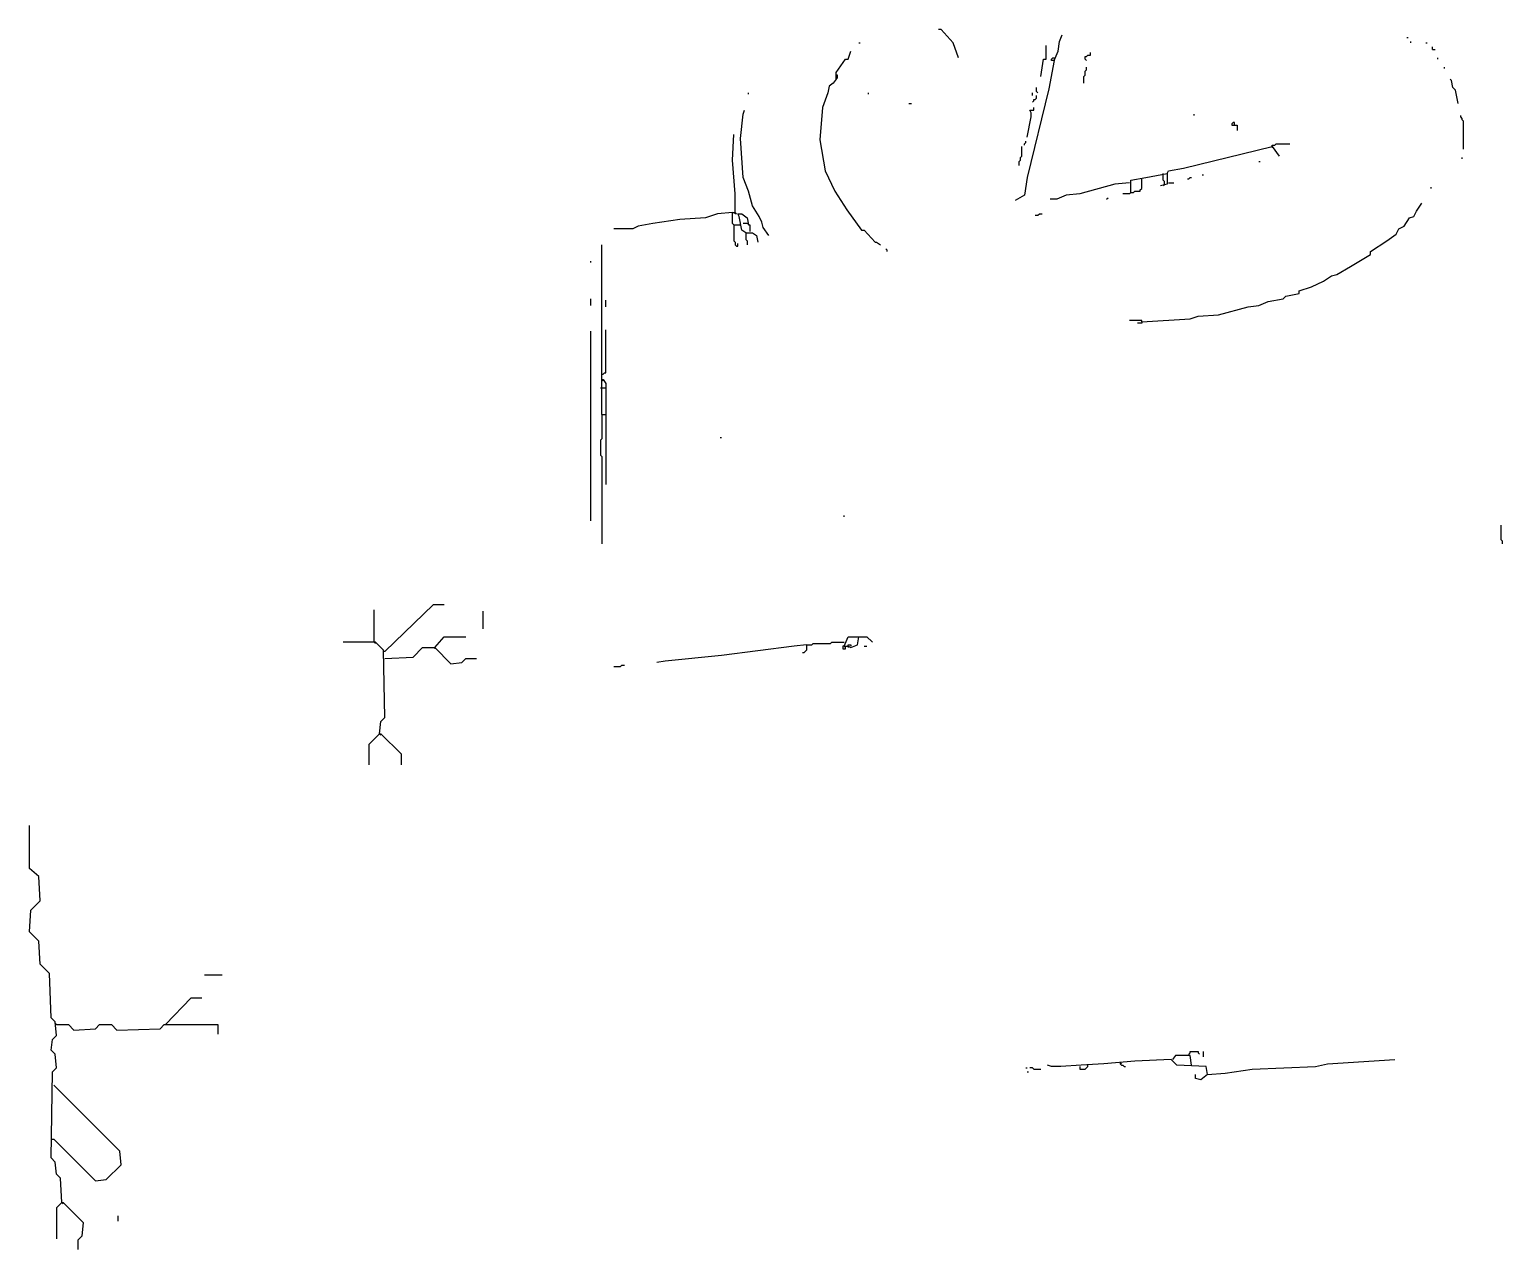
# Model space of a CAD drawing. Extents: x 0.05 to 7.07, y 0.03 to 9.65.
# Drawn here: x 0.134 to 3.251, y 1.627 to 4.208 of the extents above; entities that cross this region are included whole.
import ezdxf

# ---------------------------------------------------------------- set-up
doc = ezdxf.new("R2010")
doc.units = 0

msp = doc.modelspace()

# ---------------------------------------------------------------- linework, layer by layer
at = {"layer": 'PFV', "color": 0}
for points in [[(2.099715, 4.148148, 0), (2.088319, 4.179487, 0), (2.062678, 4.207977, 0), (2.05698, 4.207977, 0)], [(1.888889, 4.179487, 0), (1.891738, 4.179487, 0)], [(2.301994, 4.14245, 0), (2.310541, 4.162393, 0), (2.31339, 4.182336, 0), (2.319088, 4.196581, 0)], [(3.048433, 4.190883, 0), (3.051282, 4.190883, 0)], [(3.05698, 4.179487, 0), (3.05698, 4.182336, 0)], [(3.088319, 4.179487, 0), (3.091168, 4.179487, 0)], [(1.840456, 4.102564, 0), (1.840456, 4.116809, 0), (1.860399, 4.145299, 0), (1.866097, 4.145299, 0), (1.871795, 4.162393, 0)], [(2.273504, 4.108262, 0), (2.279202, 4.145299, 0), (2.2849, 4.145299, 0), (2.2849, 4.173789, 0)], [(2.301994, 4.14245, 0), (2.296296, 4.14245, 0), (2.296296, 4.145299, 0), (2.299145, 4.148148, 0), (2.301994, 4.148148, 0)], [(2.37037, 4.14245, 0), (2.367521, 4.145299, 0), (2.367521, 4.150997, 0), (2.37037, 4.150997, 0), (2.373219, 4.153846, 0), (2.378917, 4.153846, 0), (2.378917, 4.159544, 0)], [(3.102564, 4.165242, 0), (3.102564, 4.17094, 0)], [(3.102564, 4.165242, 0), (3.108262, 4.165242, 0)], [(3.11396, 4.145299, 0), (3.11396, 4.148148, 0)], [(2.301994, 4.14245, 0), (2.290598, 4.082621, 0), (2.245014, 3.894587, 0), (2.239316, 3.85755, 0), (2.219373, 3.846154, 0)], [(2.364672, 4.094017, 0), (2.364672, 4.108262, 0), (2.367521, 4.111111, 0), (2.367521, 4.119658, 0), (2.37037, 4.122507, 0), (2.37037, 4.128205, 0)], [(3.128205, 4.125356, 0), (3.128205, 4.128205, 0)], [(1.840456, 4.102564, 0), (1.834758, 4.094017, 0), (1.826211, 4.088319, 0), (1.823362, 4.074074, 0), (1.811966, 4.042735, 0), (1.806268, 3.974359, 0), (1.817664, 3.908832, 0), (1.837607, 3.866097, 0), (1.863248, 3.826211, 0), (1.894587, 3.783476, 0), (1.900285, 3.783476, 0), (1.923077, 3.757835, 0), (1.925926, 3.757835, 0), (1.934473, 3.752137, 0)], [(1.840456, 4.102564, 0), (1.843305, 4.105413, 0), (1.843305, 4.111111, 0), (1.840456, 4.111111, 0)], [(2.267806, 4.074074, 0), (2.264957, 4.076923, 0), (2.264957, 4.08547, 0)], [(3.156695, 4.051282, 0), (3.153846, 4.065527, 0), (3.150997, 4.079772, 0), (3.145299, 4.08547, 0), (3.14245, 4.099715, 0), (3.139601, 4.102564, 0)], [(1.655271, 4.071225, 0), (1.655271, 4.074074, 0)], [(1.908832, 4.071225, 0), (1.908832, 4.074074, 0)], [(2.25641, 4.068376, 0), (2.25641, 4.074074, 0)], [(2.25641, 4.054131, 0), (2.259259, 4.05698, 0), (2.259259, 4.059829, 0), (2.262108, 4.059829, 0), (2.264957, 4.062678, 0), (2.264957, 4.068376, 0)], [(1.698006, 3.77208, 0), (1.68661, 3.789174, 0), (1.683761, 3.80057, 0), (1.678063, 3.811966, 0), (1.663818, 3.834758, 0), (1.655271, 3.866097, 0), (1.643875, 3.894587, 0), (1.638177, 3.977208, 0), (1.643875, 4.02849, 0), (1.646724, 4.037037, 0)], [(1.994302, 4.051282, 0), (2, 4.051282, 0)], [(2.245014, 3.980057, 0), (2.253561, 4.022792, 0), (2.253561, 4.031339, 0), (2.250712, 4.037037, 0), (2.259259, 4.037037, 0), (2.259259, 4.042735, 0)], [(2.598291, 4.025641, 0), (2.598291, 4.02849, 0)], [(3.168091, 3.954416, 0), (3.168091, 4.014245, 0), (3.165242, 4.017094, 0), (3.165242, 4.019943, 0), (3.162393, 4.022792, 0), (3.162393, 4.025641, 0)], [(2.683761, 4.005698, 0), (2.683761, 4.011396, 0), (2.680912, 4.011396, 0), (2.678063, 4.008547, 0), (2.678063, 4.005698, 0), (2.689459, 4.005698, 0), (2.689459, 3.994302, 0)], [(1.626781, 3.820513, 0), (1.626781, 3.860399, 0), (1.621083, 3.931624, 0), (1.623932, 3.985755, 0)], [(2.22792, 3.920228, 0), (2.22792, 3.928775, 0), (2.230769, 3.931624, 0), (2.230769, 3.937322, 0), (2.233618, 3.940171, 0), (2.233618, 3.960114, 0)], [(2.239316, 3.962963, 0), (2.239316, 3.965812, 0), (2.242165, 3.968661, 0), (2.242165, 3.97151, 0)], [(2.541311, 3.903134, 0), (2.54416, 3.908832, 0), (2.575499, 3.91453, 0), (2.763533, 3.960114, 0), (2.777778, 3.940171, 0)], [(2.763533, 3.960114, 0), (2.763533, 3.962963, 0), (2.769231, 3.962963, 0), (2.77208, 3.965812, 0), (2.80057, 3.965812, 0)], [(2.763533, 3.960114, 0), (2.763533, 3.957265, 0)], [(2.735043, 3.928775, 0), (2.737892, 3.928775, 0)], [(3.165242, 3.934473, 0), (3.165242, 3.937322, 0)], [(2.464387, 3.863248, 0), (2.464387, 3.888889, 0), (2.495726, 3.894587, 0), (2.541311, 3.903134, 0), (2.541311, 3.880342, 0), (2.527066, 3.877493, 0)], [(2.535613, 3.880342, 0), (2.535613, 3.88604, 0), (2.532764, 3.888889, 0), (2.532764, 3.903134, 0)], [(2.541311, 3.903134, 0), (2.541311, 3.900285, 0)], [(2.615385, 3.900285, 0), (2.618234, 3.900285, 0)], [(2.461538, 3.883191, 0), (2.430199, 3.880342, 0), (2.356125, 3.860399, 0), (2.327635, 3.85755, 0), (2.307692, 3.849003, 0), (2.293447, 3.849003, 0)], [(2.464387, 3.863248, 0), (2.470085, 3.863248, 0), (2.472934, 3.866097, 0), (2.48433, 3.866097, 0), (2.48433, 3.868946, 0), (2.487179, 3.871795, 0), (2.487179, 3.891738, 0)], [(2.535613, 3.880342, 0), (2.532764, 3.877493, 0)], [(2.54416, 3.883191, 0), (2.555556, 3.883191, 0)], [(2.584046, 3.891738, 0), (2.586895, 3.891738, 0), (2.589744, 3.894587, 0), (2.592593, 3.894587, 0)], [(3.099715, 3.871795, 0), (3.099715, 3.874644, 0)], [(2.413105, 3.849003, 0), (2.415954, 3.851852, 0)], [(2.464387, 3.863248, 0), (2.461538, 3.860399, 0), (2.447293, 3.860399, 0)], [(2.487179, 3.589744, 0), (2.589744, 3.595442, 0), (2.606838, 3.60114, 0), (2.649573, 3.603989, 0), (2.712251, 3.621083, 0), (2.735043, 3.623932, 0), (2.754986, 3.632479, 0), (2.786325, 3.638177, 0), (2.792023, 3.643875, 0), (2.806268, 3.646724, 0), (2.820513, 3.649573, 0), (2.820513, 3.655271, 0), (2.846154, 3.663818, 0), (2.871795, 3.675214, 0), (2.888889, 3.68661, 0), (2.900285, 3.689459, 0), (2.928775, 3.706553, 0), (2.957265, 3.723647, 0), (2.97151, 3.732194, 0), (2.97151, 3.737892, 0), (3.005698, 3.760684, 0), (3.025641, 3.774929, 0), (3.031339, 3.786325, 0), (3.042735, 3.792023, 0), (3.054131, 3.809117, 0), (3.062678, 3.811966, 0), (3.068376, 3.823362, 0), (3.079772, 3.840456, 0)], [(1.621083, 3.820513, 0), (1.589744, 3.817664, 0), (1.564103, 3.809117, 0), (1.509972, 3.806268, 0), (1.452991, 3.797721, 0), (1.421652, 3.792023, 0), (1.410256, 3.786325, 0), (1.37037, 3.786325, 0)], [(1.623932, 3.794872, 0), (1.621083, 3.797721, 0), (1.621083, 3.820513, 0), (1.626781, 3.820513, 0), (1.62963, 3.817664, 0), (1.626781, 3.817664, 0), (1.626781, 3.820513, 0)], [(1.649573, 3.777778, 0), (1.641026, 3.783476, 0), (1.635328, 3.811966, 0), (1.632479, 3.817664, 0), (1.641026, 3.817664, 0), (1.652422, 3.809117, 0), (1.655271, 3.794872, 0), (1.65812, 3.794872, 0), (1.65812, 3.780627, 0)], [(2.262108, 3.814815, 0), (2.267806, 3.814815, 0), (2.270655, 3.817664, 0), (2.276353, 3.817664, 0)], [(1.623932, 3.794872, 0), (1.638177, 3.794872, 0), (1.638177, 3.797721, 0)], [(1.623932, 3.794872, 0), (1.623932, 3.760684, 0), (1.626781, 3.757835, 0), (1.626781, 3.752137, 0), (1.62963, 3.749288, 0), (1.632479, 3.749288, 0), (1.632479, 3.754986, 0)], [(1.652422, 3.797721, 0), (1.643875, 3.797721, 0)], [(1.649573, 3.777778, 0), (1.663818, 3.777778, 0), (1.672365, 3.77208, 0), (1.675214, 3.757835, 0)], [(1.649573, 3.777778, 0), (1.649573, 3.763533, 0), (1.652422, 3.760684, 0), (1.652422, 3.752137, 0)], [(1.652422, 3.797721, 0), (1.655271, 3.797721, 0)], [(1.344729, 3.467236, 0), (1.344729, 3.752137, 0)], [(1.948718, 3.737892, 0), (1.948718, 3.740741, 0), (1.945869, 3.74359, 0)], [(1.321937, 3.7151, 0), (1.321937, 3.717949, 0)], [(1.321937, 3.623932, 0), (1.321937, 3.638177, 0)], [(1.353276, 3.621083, 0), (1.353276, 3.635328, 0)], [(2.487179, 3.589744, 0), (2.487179, 3.592593, 0), (2.461538, 3.592593, 0)], [(2.487179, 3.589744, 0), (2.487179, 3.586895, 0), (2.478632, 3.586895, 0)], [(1.321937, 3.168091, 0), (1.321937, 3.569801, 0)], [(1.344729, 3.478632, 0), (1.347578, 3.478632, 0), (1.350427, 3.481481, 0), (1.353276, 3.481481, 0), (1.353276, 3.57265, 0)], [(1.344729, 3.393162, 0), (1.344729, 3.467236, 0), (1.347578, 3.467236, 0), (1.353276, 3.458689, 0), (1.353276, 3.245014, 0)], [(1.344729, 3.467236, 0), (1.347578, 3.464387, 0)], [(1.34188, 3.450142, 0), (1.353276, 3.450142, 0)], [(1.344729, 3.393162, 0), (1.344729, 3.34188, 0), (1.34188, 3.339031, 0), (1.34188, 3.307692, 0), (1.344729, 3.304843, 0), (1.344729, 3.119658, 0)], [(1.344729, 3.393162, 0), (1.353276, 3.393162, 0)], [(1.595442, 3.344729, 0), (1.598291, 3.344729, 0)], [(1.85755, 3.176638, 0), (1.85755, 3.179487, 0)], [(3.250712, 3.119658, 0), (3.250712, 3.125356, 0), (3.247863, 3.128205, 0), (3.247863, 3.159544, 0)], [(0.863248, 2.911681, 0), (0.863248, 2.980057, 0)], [(0.88604, 2.891738, 0), (0.988604, 2.991453, 0), (1.011396, 2.991453, 0)], [(1.094017, 2.940171, 0), (1.094017, 2.977208, 0)], [(0.874644, 2.717949, 0), (0.877493, 2.74359, 0), (0.88604, 2.752137, 0), (0.883191, 2.894587, 0), (0.866097, 2.911681, 0), (0.797721, 2.911681, 0)], [(0.863248, 2.911681, 0), (0.866097, 2.908832, 0)], [(0.88604, 2.877493, 0), (0.945869, 2.880342, 0), (0.965812, 2.900285, 0), (0.991453, 2.900285, 0), (1.025641, 2.866097, 0), (1.048433, 2.868946, 0), (1.05698, 2.877493, 0), (1.079772, 2.877493, 0)], [(0.991453, 2.900285, 0), (1.011396, 2.923077, 0), (1.05698, 2.923077, 0)], [(0.991453, 2.900285, 0), (0.991453, 2.897436, 0)], [(1.777778, 2.905983, 0), (1.752137, 2.903134, 0), (1.598291, 2.883191, 0), (1.478632, 2.871795, 0), (1.461538, 2.868946, 0)], [(1.777778, 2.905983, 0), (1.777778, 2.894587, 0), (1.774929, 2.891738, 0), (1.77208, 2.888889, 0), (1.769231, 2.888889, 0)], [(1.777778, 2.905983, 0), (1.789174, 2.905983, 0), (1.792023, 2.908832, 0), (1.82906, 2.908832, 0), (1.831909, 2.911681, 0), (1.85755, 2.911681, 0)], [(1.85755, 2.903134, 0), (1.854701, 2.903134, 0), (1.854701, 2.897436, 0), (1.860399, 2.897436, 0), (1.860399, 2.900285, 0), (1.85755, 2.903134, 0), (1.860399, 2.903134, 0)], [(1.85755, 2.903134, 0), (1.866097, 2.923077, 0), (1.905983, 2.923077, 0), (1.917379, 2.911681, 0), (1.911681, 2.917379, 0)], [(1.85755, 2.903134, 0), (1.866097, 2.903134, 0), (1.871795, 2.900285, 0), (1.88604, 2.905983, 0), (1.888889, 2.923077, 0)], [(1.866097, 2.903134, 0), (1.866097, 2.905983, 0), (1.871795, 2.905983, 0), (1.871795, 2.903134, 0)], [(1.866097, 2.903134, 0), (1.866097, 2.900285, 0)], [(1.900285, 2.903134, 0), (1.905983, 2.903134, 0)], [(0.88604, 2.891738, 0), (0.883191, 2.891738, 0)], [(1.37037, 2.860399, 0), (1.384615, 2.860399, 0), (1.387464, 2.863248, 0), (1.393162, 2.863248, 0)], [(0.874644, 2.717949, 0), (0.851852, 2.695157, 0), (0.851852, 2.652422, 0)], [(0.874644, 2.717949, 0), (0.877493, 2.717949, 0), (0.920228, 2.675214, 0), (0.920228, 2.652422, 0)], [(0.874644, 2.717949, 0), (0.877493, 2.7151, 0)], [(0.202279, 1.726496, 0), (0.19943, 1.777778, 0), (0.190883, 1.786325, 0), (0.188034, 1.811966, 0), (0.179487, 1.820513, 0), (0.182336, 2.002849, 0), (0.190883, 2.011396, 0), (0.188034, 2.039886, 0), (0.179487, 2.048433, 0), (0.182336, 2.071225, 0), (0.190883, 2.079772, 0), (0.188034, 2.108262, 0), (0.179487, 2.116809, 0), (0.176638, 2.210826, 0), (0.156695, 2.230769, 0), (0.153846, 2.279202, 0), (0.133903, 2.299145, 0), (0.136752, 2.344729, 0), (0.156695, 2.364672, 0), (0.153846, 2.415954, 0), (0.133903, 2.433048, 0), (0.133903, 2.524217, 0)], [(0.504274, 2.207977, 0), (0.541311, 2.207977, 0)], [(0.421652, 2.102564, 0), (0.475783, 2.159544, 0), (0.498575, 2.159544, 0)], [(0.190883, 2.102564, 0), (0.188034, 2.105413, 0)], [(0.190883, 2.102564, 0), (0.216524, 2.102564, 0), (0.22792, 2.091168, 0), (0.273504, 2.094017, 0), (0.282051, 2.102564, 0), (0.307692, 2.102564, 0), (0.319088, 2.091168, 0), (0.410256, 2.094017, 0), (0.418803, 2.102564, 0), (0.532764, 2.102564, 0), (0.532764, 2.082621, 0)], [(2.626781, 1.997151, 0), (2.623932, 2.014245, 0), (2.561254, 2.017094, 0), (2.549858, 2.02849, 0), (2.472934, 2.025641, 0), (2.407407, 2.019943, 0), (2.358974, 2.017094, 0), (2.316239, 2.014245, 0), (2.296296, 2.014245, 0), (2.287749, 2.017094, 0)], [(2.592593, 2.017094, 0), (2.589744, 2.037037, 0), (2.558405, 2.037037, 0), (2.552707, 2.02849, 0)], [(2.586895, 2.039886, 0), (2.589744, 2.042735, 0), (2.589744, 2.045584, 0), (2.606838, 2.045584, 0), (2.606838, 2.042735, 0), (2.609687, 2.039886, 0)], [(2.586895, 2.039886, 0), (2.586895, 2.037037, 0)], [(2.618234, 2.034188, 0), (2.618234, 2.045584, 0)], [(2.626781, 1.997151, 0), (2.663818, 2, 0), (2.720798, 2.008547, 0), (2.854701, 2.014245, 0), (2.880342, 2.019943, 0), (3.022792, 2.02849, 0)], [(2.242165, 2.011396, 0), (2.245014, 2.011396, 0)], [(2.245014, 2.002849, 0), (2.247863, 2.002849, 0)], [(2.259259, 2.008547, 0), (2.25641, 2.011396, 0), (2.250712, 2.011396, 0)], [(2.259259, 2.008547, 0), (2.273504, 2.008547, 0)], [(2.356125, 2.014245, 0), (2.356125, 2.008547, 0), (2.367521, 2.008547, 0), (2.37037, 2.011396, 0), (2.373219, 2.014245, 0), (2.373219, 2.017094, 0)], [(2.441595, 2.022792, 0), (2.441595, 2.019943, 0), (2.444444, 2.017094, 0), (2.447293, 2.017094, 0), (2.450142, 2.014245, 0), (2.452991, 2.014245, 0)], [(2.441595, 2.022792, 0), (2.444444, 2.019943, 0)], [(2.626781, 1.997151, 0), (2.612536, 1.985755, 0), (2.60114, 1.988604, 0), (2.60114, 1.997151, 0)], [(0.179487, 1.860399, 0), (0.185185, 1.860399, 0), (0.273504, 1.77208, 0), (0.296296, 1.774929, 0), (0.327635, 1.806268, 0), (0.324786, 1.834758, 0), (0.185185, 1.974359, 0)], [(0.202279, 1.726496, 0), (0.19943, 1.723647, 0), (0.196581, 1.720798, 0), (0.193732, 1.717949, 0), (0.190883, 1.7151, 0), (0.190883, 1.649573, 0)], [(0.202279, 1.726496, 0), (0.205128, 1.726496, 0), (0.247863, 1.683761, 0), (0.245014, 1.655271, 0), (0.236467, 1.646724, 0), (0.236467, 1.626781, 0)], [(0.202279, 1.726496, 0), (0.205128, 1.723647, 0)], [(0.321937, 1.68661, 0), (0.321937, 1.698006, 0)]]:
    msp.add_polyline3d(points, dxfattribs=at)

doc.saveas('drawing.dxf')
